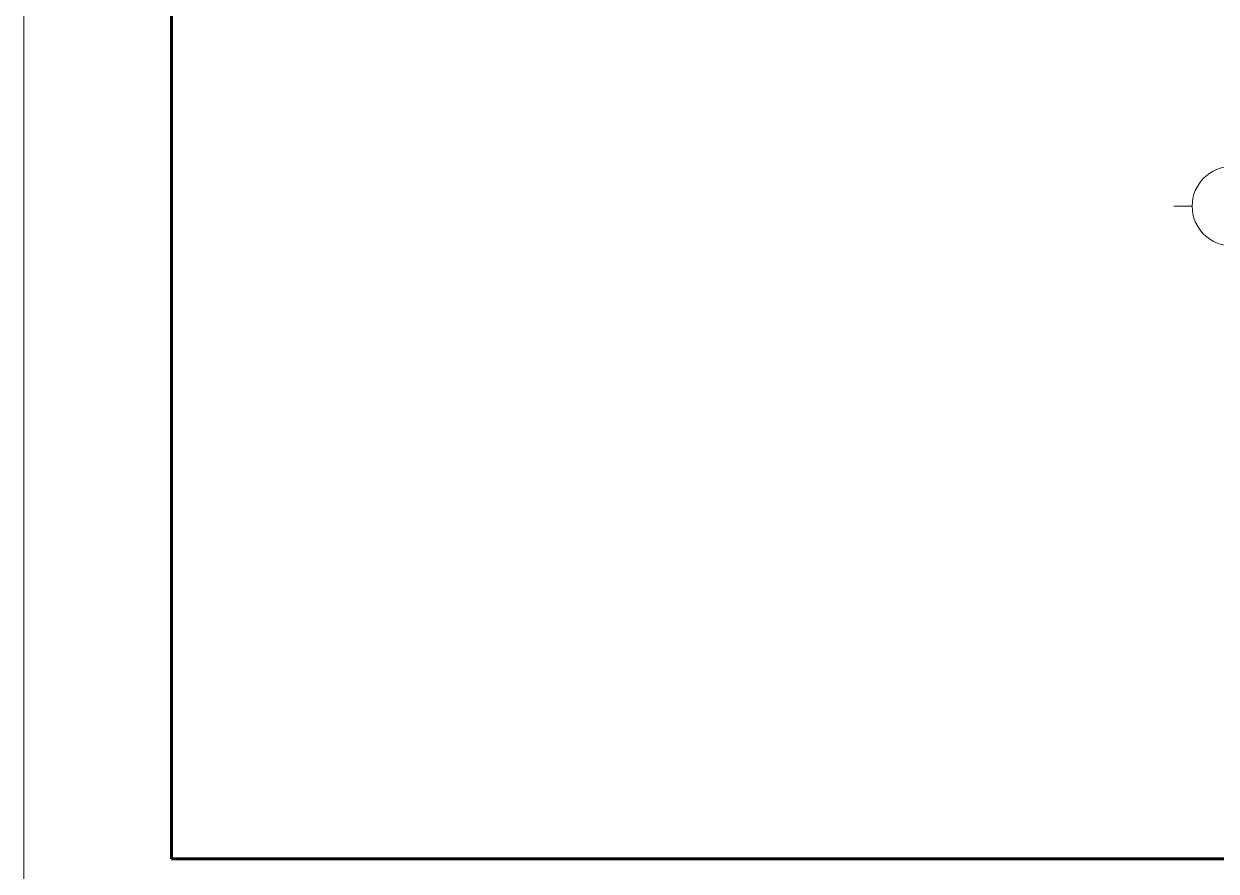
# Model space of a CAD drawing. Header units: millimetres. Extents: x 5243337 to 5938936, y 490824 to 785930.
# Drawn here: x 5679194 to 5693732, y 550204 to 560534 of the extents above; entities that cross this region are included whole.
import ezdxf
from ezdxf.enums import TextEntityAlignment as Align

# ---------------------------------------------------------------- set-up
doc = ezdxf.new("R2010")
doc.units = ezdxf.units.MM
doc.header["$MEASUREMENT"] = 0
doc.layers.get('0').update_dxf_attribs({"lineweight": 0})
doc.layers.get('Defpoints').update_dxf_attribs({"lineweight": 0})
for name, color, linetype, lineweight in [('Khungten_LCDI', 7, 'Continuous', 25), ('LC ISO', 153, 'Continuous', 13), ('LC Net manh', 9, 'Continuous', 5), ('LC Net thay', 7, 'Continuous', 25), ('LC Text1', 3, 'Continuous', 20)]:
    doc.layers.add(name, color=color, linetype=linetype, lineweight=lineweight)
doc.layers.add('KICHTHUOC', color=9, linetype='Continuous')
doc.styles.add('Khungten', font='VHAVAN.TTF', dxfattribs={"width": 0.9, "height": 5000})
doc.styles.add('Title', font='VHBLACK.TTF')

# ---------------------------------------------------------------- blocks, each defined once
blk = doc.blocks.new('TTRUC')
at = {"layer": 'LC ISO'}
for p, q in [((0, 6.95), (0, 10.13)), ((-6.95, 0), (-10.13, 0)), ((6.95, 0), (10.13, 0)), ((0, -6.95), (0, -10.13))]:
    blk.add_line(p, q, dxfattribs=at)
at = {"layer": 'LC Net manh'}
blk.add_circle((0, 0), 6.95, dxfattribs=at)
blk = doc.blocks.new('ha tang Nui Beo')
at = {"layer": 'Defpoints', "lineweight": 0}
blk.add_lwpolyline([(-1200, -14850), (-1200, 14850), (40800, 14850), (40800, -14850)], close=True, dxfattribs=at)
at = {"layer": 'Khungten_LCDI', "color": 5, "lineweight": 60}
blk.add_lwpolyline([(0, -14650), (0, 14650), (40600, 14650), (40600, -14650)], close=True, dxfattribs=at)
at = {"color": 7, "style": 'Khungten', "width": 0.8}
for tag, p in [('REVISION', (39498.8, -10746.3)), ('NGAYHT', (39546.1, -11609.4))]:
    blk.add_attdef(tag, text='', height=200, dxfattribs=at).set_placement(p, align=Align.CENTER)
at = {"layer": 'LC Text1', "style": 'Title', "width": 1.485915}
for tag, p, p2 in [('TENBANVE1', (36912.7, -8885.8), (40339.1, -8885.8)), ('TENBANVE2', (36912.7, -9562.5), (40339.1, -9562.5))]:
    blk.add_attdef(tag, text='', height=250, dxfattribs=at).set_placement(p, p2, align=Align.FIT)
at = {"layer": 'LC Text1', "style": 'Title', "width": 0.7}
blk.add_attdef('SOBANVE', text='', height=250, dxfattribs=at).set_placement((39562, -13896.2), align=Align.CENTER)

msp = doc.modelspace()

# ---------------------------------------------------------------- block references
at = {"layer": 'KICHTHUOC', "ltscale": 300, "xscale": 70, "yscale": 70, "zscale": 70}
msp.add_blockref('TTRUC', (5693926.1, 558311.4), dxfattribs=at)
at = {"layer": 'LC Net thay', "xscale": 1.500000000004304, "yscale": 1.500000000004304, "zscale": 1.500000000004304}
msp.add_blockref('ha tang Nui Beo', (5680994, 572329.2), dxfattribs=at)

doc.saveas('drawing.dxf')
